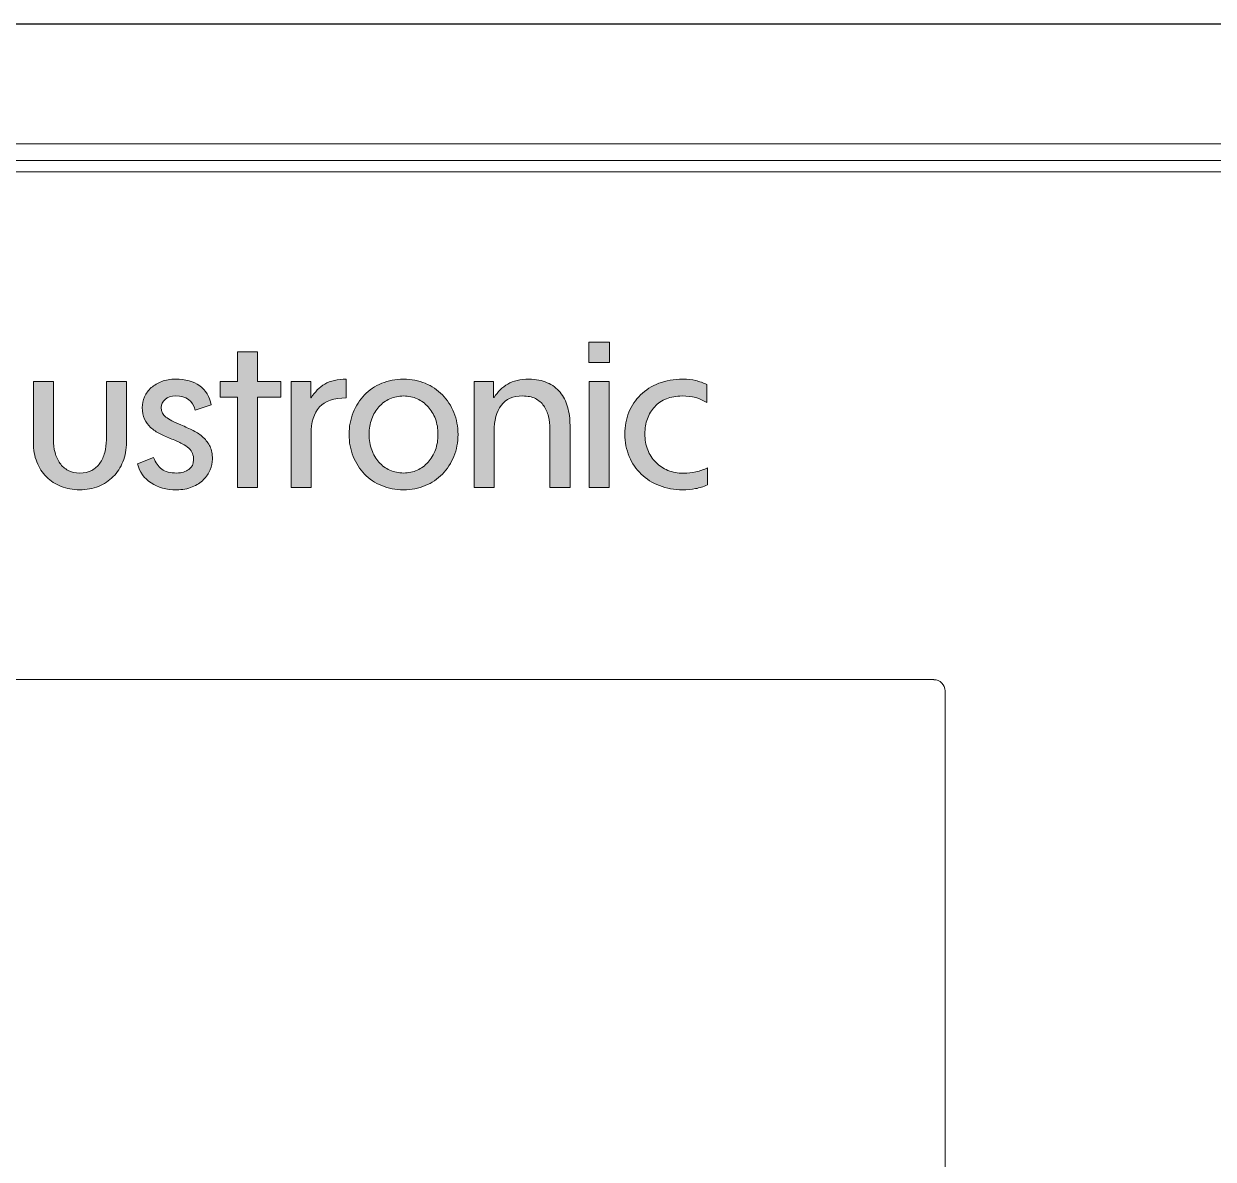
# Model space of a CAD drawing. Header units: millimetres. Extents: x 0 to 60, y -18 to 180.
# Drawn here: x 23.87 to 35.39, y 157.91 to 168.9 of the extents above; entities that cross this region are included whole.
import ezdxf

# ---------------------------------------------------------------- set-up
doc = ezdxf.new("R2010")
doc.units = ezdxf.units.MM
doc.layers.add('Capa 1', color=7, linetype='Continuous')
doc.layers.add('UK-MIANBAN_0', color=7, linetype='Continuous')

msp = doc.modelspace()

# ---------------------------------------------------------------- hatches: boundary and pattern name
at = {"lineweight": 5}
h = msp.add_hatch(color=7, dxfattribs=at)
h.dxf.hatch_style = 1
edge = h.paths.add_edge_path()
edge.add_spline(control_points=[(28.234, 165.114), (28.234, 164.933), (28.234, 164.717), (28.234, 164.572)], knot_values=[20.249985, 20.249985, 20.249985, 20.249985, 20.624977, 20.624977, 20.624977, 20.624977], degree=3, periodic=0)
edge.add_spline(control_points=[(28.234, 164.572), (28.234, 164.536), (28.234, 164.504), (28.234, 164.479)], knot_values=[20.156237, 20.156237, 20.156237, 20.156237, 20.249985, 20.249985, 20.249985, 20.249985], degree=3, periodic=0)
edge.add_spline(control_points=[(28.234, 164.479), (28.234, 164.454), (28.234, 164.434), (28.234, 164.423)], knot_values=[20.062489, 20.062489, 20.062489, 20.062489, 20.156237, 20.156237, 20.156237, 20.156237], degree=3, periodic=0)
edge.add_spline(control_points=[(28.234, 164.412), (28.234, 164.412), (28.234, 164.412), (28.234, 164.412), (28.234, 164.412), (28.234, 164.412), (28.234, 164.412)], knot_values=[19.998037, 19.998037, 19.998037, 19.998037, 20.000468, 20.000468, 20.000468, 20.002431, 20.002431, 20.002431, 20.002431], degree=3, periodic=0)
edge.add_spline(control_points=[(28.237, 164.412), (28.239, 164.412), (28.24, 164.412), (28.242, 164.412)], knot_values=[19.874992, 19.874992, 19.874992, 19.874992, 19.921867, 19.921867, 19.921867, 19.921867], degree=3, periodic=0)
edge.add_spline(control_points=[(28.242, 164.412), (28.25, 164.412), (28.263, 164.412), (28.279, 164.412)], knot_values=[19.687496, 19.687496, 19.687496, 19.687496, 19.874992, 19.874992, 19.874992, 19.874992], degree=3, periodic=0)
edge.add_spline(control_points=[(28.279, 164.412), (28.295, 164.412), (28.313, 164.412), (28.331, 164.412)], knot_values=[19.5, 19.5, 19.5, 19.5, 19.687496, 19.687496, 19.687496, 19.687496], degree=3, periodic=0)
edge.add_spline(control_points=[(28.331, 164.412), (28.349, 164.412), (28.367, 164.412), (28.383, 164.412)], knot_values=[19.312504, 19.312504, 19.312504, 19.312504, 19.5, 19.5, 19.5, 19.5], degree=3, periodic=0)
edge.add_spline(control_points=[(28.383, 164.412), (28.398, 164.412), (28.411, 164.412), (28.419, 164.412)], knot_values=[19.125007, 19.125007, 19.125007, 19.125007, 19.312504, 19.312504, 19.312504, 19.312504], degree=3, periodic=0)
edge.add_spline(control_points=[(28.428, 164.412), (28.428, 164.412), (28.428, 164.412), (28.428, 164.412), (28.428, 164.412), (28.428, 164.412), (28.428, 164.412)], knot_values=[18.999033, 18.999033, 18.999033, 18.999033, 19.003926, 19.003926, 19.003926, 19.004893, 19.004893, 19.004893, 19.004893], degree=3, periodic=0)
edge.add_spline(control_points=[(28.428, 164.418), (28.428, 164.424), (28.428, 164.434), (28.428, 164.447)], knot_values=[18.843763, 18.843763, 18.843763, 18.843763, 18.937511, 18.937511, 18.937511, 18.937511], degree=3, periodic=0)
edge.add_spline(control_points=[(28.428, 164.447), (28.428, 164.46), (28.428, 164.477), (28.428, 164.496)], knot_values=[18.750015, 18.750015, 18.750015, 18.750015, 18.843763, 18.843763, 18.843763, 18.843763], degree=3, periodic=0)
edge.add_spline(control_points=[(28.428, 164.496), (28.428, 164.572), (28.428, 164.687), (28.428, 164.782)], knot_values=[18.375023, 18.375023, 18.375023, 18.375023, 18.750015, 18.750015, 18.750015, 18.750015], degree=3, periodic=0)
edge.add_spline(control_points=[(28.428, 164.782), (28.428, 164.877), (28.428, 164.953), (28.428, 164.953), (28.428, 165.062), (28.451, 165.146), (28.497, 165.207)], knot_values=[17, 17, 17, 17, 17.375023, 17.375023, 17.375023, 18.375023, 18.375023, 18.375023, 18.375023], degree=3, periodic=0)
edge.add_spline(control_points=[(28.497, 165.207), (28.543, 165.268), (28.613, 165.298), (28.706, 165.298)], knot_values=[16, 16, 16, 16, 17, 17, 17, 17], degree=3, periodic=0)
edge.add_spline(control_points=[(28.706, 165.298), (28.754, 165.298), (28.795, 165.29), (28.828, 165.273)], knot_values=[15, 15, 15, 15, 16, 16, 16, 16], degree=3, periodic=0)
edge.add_spline(control_points=[(28.828, 165.273), (28.861, 165.256), (28.889, 165.233), (28.909, 165.203)], knot_values=[14, 14, 14, 14, 15, 15, 15, 15], degree=3, periodic=0)
edge.add_spline(control_points=[(28.909, 165.203), (28.93, 165.174), (28.945, 165.14), (28.955, 165.1)], knot_values=[13, 13, 13, 13, 14, 14, 14, 14], degree=3, periodic=0)
edge.add_spline(control_points=[(28.955, 165.1), (28.965, 165.062), (28.97, 165.019), (28.97, 164.975)], knot_values=[12, 12, 12, 12, 13, 13, 13, 13], degree=3, periodic=0)
edge.add_spline(control_points=[(28.97, 164.975), (28.97, 164.975), (28.97, 164.412), (28.97, 164.412), (28.97, 164.412), (28.97, 164.412), (28.97, 164.412)], knot_values=[10.99999, 10.99999, 10.99999, 10.99999, 11.99999, 11.99999, 11.99999, 12, 12, 12, 12], degree=3, periodic=0)
edge.add_spline(control_points=[(28.97, 164.412), (28.97, 164.412), (29.164, 164.412), (29.164, 164.412)], knot_values=[10.00001, 10.00001, 10.00001, 10.00001, 10.99999, 10.99999, 10.99999, 10.99999], degree=3, periodic=0)
edge.add_spline(control_points=[(29.164, 164.412), (29.164, 164.412), (29.164, 165.014), (29.164, 165.014)], knot_values=[9.00001, 9.00001, 9.00001, 9.00001, 9.99999, 9.99999, 9.99999, 9.99999], degree=3, periodic=0)
edge.add_spline(control_points=[(29.164, 165.014), (29.164, 165.078), (29.156, 165.138), (29.14, 165.192)], knot_values=[8, 8, 8, 8, 9, 9, 9, 9], degree=3, periodic=0)
edge.add_spline(control_points=[(29.14, 165.192), (29.125, 165.247), (29.1, 165.295), (29.068, 165.334)], knot_values=[7, 7, 7, 7, 8, 8, 8, 8], degree=3, periodic=0)
edge.add_spline(control_points=[(29.068, 165.334), (29.035, 165.374), (28.994, 165.405), (28.943, 165.427)], knot_values=[6, 6, 6, 6, 7, 7, 7, 7], degree=3, periodic=0)
edge.add_spline(control_points=[(28.943, 165.427), (28.893, 165.449), (28.834, 165.461), (28.767, 165.461)], knot_values=[5, 5, 5, 5, 6, 6, 6, 6], degree=3, periodic=0)
edge.add_spline(control_points=[(28.767, 165.461), (28.683, 165.461), (28.614, 165.445), (28.561, 165.414)], knot_values=[4, 4, 4, 4, 5, 5, 5, 5], degree=3, periodic=0)
edge.add_spline(control_points=[(28.561, 165.414), (28.507, 165.382), (28.464, 165.339), (28.43, 165.285)], knot_values=[3, 3, 3, 3, 4, 4, 4, 4], degree=3, periodic=0)
edge.add_spline(control_points=[(28.424, 165.285), (28.424, 165.285), (28.424, 165.439), (28.424, 165.439), (28.424, 165.439), (28.424, 165.439), (28.424, 165.439)], knot_values=[0.99999, 0.99999, 0.99999, 0.99999, 1.99998, 1.99998, 1.99998, 1.99999, 1.99999, 1.99999, 1.99999], degree=3, periodic=0)
edge.add_spline(control_points=[(28.424, 165.439), (28.424, 165.439), (28.234, 165.439), (28.234, 165.439)], knot_values=[0.00001, 0.00001, 0.00001, 0.00001, 0.99999, 0.99999, 0.99999, 0.99999], degree=3, periodic=0)
edge.add_spline(control_points=[(28.234, 165.439), (28.234, 165.439), (28.234, 165.295), (28.234, 165.114)], knot_values=[20.624977, 20.624977, 20.624977, 20.624977, 21, 21, 21, 21], degree=3, periodic=0)
h.paths.add_polyline_path([(29.349, 164.412), (29.542, 164.412), (29.542, 165.439), (29.349, 165.439)])
h.paths.add_polyline_path([(29.345, 165.621), (29.546, 165.621), (29.546, 165.82), (29.345, 165.82)])
edge = h.paths.add_edge_path()
edge.add_spline(control_points=[(29.914, 165.078), (29.93, 165.123), (29.953, 165.162), (29.984, 165.194)], knot_values=[16, 16, 16, 16, 17, 17, 17, 17], degree=3, periodic=0)
edge.add_spline(control_points=[(29.984, 165.194), (30.014, 165.227), (30.052, 165.253), (30.097, 165.271)], knot_values=[15, 15, 15, 15, 16, 16, 16, 16], degree=3, periodic=0)
edge.add_spline(control_points=[(30.097, 165.271), (30.141, 165.289), (30.192, 165.298), (30.249, 165.298)], knot_values=[14, 14, 14, 14, 15, 15, 15, 15], degree=3, periodic=0)
edge.add_spline(control_points=[(30.249, 165.298), (30.346, 165.298), (30.425, 165.277), (30.488, 165.234)], knot_values=[13, 13, 13, 13, 14, 14, 14, 14], degree=3, periodic=0)
edge.add_spline(control_points=[(30.488, 165.234), (30.488, 165.234), (30.488, 165.409), (30.488, 165.409)], knot_values=[12.00001, 12.00001, 12.00001, 12.00001, 13, 13, 13, 13], degree=3, periodic=0)
edge.add_spline(control_points=[(30.488, 165.409), (30.454, 165.425), (30.419, 165.438), (30.381, 165.447)], knot_values=[11, 11, 11, 11, 12, 12, 12, 12], degree=3, periodic=0)
edge.add_spline(control_points=[(30.381, 165.447), (30.344, 165.456), (30.303, 165.461), (30.257, 165.461)], knot_values=[10, 10, 10, 10, 11, 11, 11, 11], degree=3, periodic=0)
edge.add_spline(control_points=[(30.257, 165.461), (30.171, 165.461), (30.093, 165.447), (30.024, 165.421)], knot_values=[9, 9, 9, 9, 10, 10, 10, 10], degree=3, periodic=0)
edge.add_spline(control_points=[(30.024, 165.421), (29.955, 165.394), (29.896, 165.357), (29.847, 165.309)], knot_values=[8, 8, 8, 8, 9, 9, 9, 9], degree=3, periodic=0)
edge.add_spline(control_points=[(29.847, 165.309), (29.798, 165.261), (29.761, 165.205), (29.734, 165.14)], knot_values=[7, 7, 7, 7, 8, 8, 8, 8], degree=3, periodic=0)
edge.add_spline(control_points=[(29.734, 165.14), (29.708, 165.076), (29.695, 165.006), (29.695, 164.93)], knot_values=[6, 6, 6, 6, 7, 7, 7, 7], degree=3, periodic=0)
edge.add_spline(control_points=[(29.695, 164.93), (29.695, 164.85), (29.71, 164.778), (29.737, 164.712)], knot_values=[5, 5, 5, 5, 6, 6, 6, 6], degree=3, periodic=0)
edge.add_spline(control_points=[(29.737, 164.712), (29.766, 164.646), (29.804, 164.589), (29.854, 164.542)], knot_values=[4, 4, 4, 4, 5, 5, 5, 5], degree=3, periodic=0)
edge.add_spline(control_points=[(29.854, 164.542), (29.903, 164.494), (29.962, 164.457), (30.031, 164.43)], knot_values=[3, 3, 3, 3, 4, 4, 4, 4], degree=3, periodic=0)
edge.add_spline(control_points=[(30.031, 164.43), (30.1, 164.403), (30.174, 164.39), (30.255, 164.39)], knot_values=[2, 2, 2, 2, 3, 3, 3, 3], degree=3, periodic=0)
edge.add_spline(control_points=[(30.255, 164.39), (30.298, 164.39), (30.34, 164.394), (30.379, 164.401)], knot_values=[1, 1, 1, 1, 2, 2, 2, 2], degree=3, periodic=0)
edge.add_spline(control_points=[(30.379, 164.401), (30.419, 164.408), (30.457, 164.42), (30.494, 164.437)], knot_values=[0, 0, 0, 0, 1, 1, 1, 1], degree=3, periodic=0)
edge.add_spline(control_points=[(30.494, 164.437), (30.494, 164.437), (30.494, 164.603), (30.494, 164.603)], knot_values=[24.00001, 24.00001, 24.00001, 24.00001, 24.99999, 24.99999, 24.99999, 24.99999], degree=3, periodic=0)
edge.add_spline(control_points=[(30.494, 164.603), (30.46, 164.586), (30.424, 164.573), (30.384, 164.564)], knot_values=[23, 23, 23, 23, 24, 24, 24, 24], degree=3, periodic=0)
edge.add_spline(control_points=[(30.384, 164.564), (30.345, 164.555), (30.305, 164.55), (30.263, 164.55)], knot_values=[22, 22, 22, 22, 23, 23, 23, 23], degree=3, periodic=0)
edge.add_spline(control_points=[(30.263, 164.55), (30.208, 164.55), (30.158, 164.56), (30.112, 164.578)], knot_values=[21, 21, 21, 21, 22, 22, 22, 22], degree=3, periodic=0)
edge.add_spline(control_points=[(30.112, 164.578), (30.067, 164.596), (30.027, 164.622), (29.994, 164.656)], knot_values=[20, 20, 20, 20, 21, 21, 21, 21], degree=3, periodic=0)
edge.add_spline(control_points=[(29.994, 164.656), (29.96, 164.69), (29.934, 164.73), (29.917, 164.776)], knot_values=[19, 19, 19, 19, 20, 20, 20, 20], degree=3, periodic=0)
edge.add_spline(control_points=[(29.917, 164.776), (29.898, 164.823), (29.889, 164.875), (29.889, 164.932)], knot_values=[18, 18, 18, 18, 19, 19, 19, 19], degree=3, periodic=0)
edge.add_spline(control_points=[(29.889, 164.932), (29.889, 164.984), (29.897, 165.033), (29.914, 165.078)], knot_values=[17, 17, 17, 17, 18, 18, 18, 18], degree=3, periodic=0)
h = msp.add_hatch(color=7, dxfattribs=at)
h.dxf.hatch_style = 1
h.paths.add_polyline_path([(26.136, 165.286), (26.363, 165.286), (26.363, 165.439), (26.136, 165.439), (26.136, 165.726), (25.942, 165.726), (25.942, 165.439), (25.776, 165.439), (25.776, 165.286), (25.942, 165.286), (25.942, 164.412), (26.136, 164.412)])
h = msp.add_hatch(color=7, dxfattribs=at)
h.dxf.hatch_style = 1
edge = h.paths.add_edge_path()
edge.add_spline(control_points=[(25.021, 165.185), (25.021, 165.142), (25.028, 165.105), (25.042, 165.074)], knot_values=[11, 11, 11, 11, 12, 12, 12, 12], degree=3, periodic=0)
edge.add_spline(control_points=[(25.042, 165.074), (25.057, 165.043), (25.077, 165.016), (25.102, 164.993)], knot_values=[10, 10, 10, 10, 11, 11, 11, 11], degree=3, periodic=0)
edge.add_spline(control_points=[(25.102, 164.993), (25.128, 164.969), (25.158, 164.949), (25.193, 164.931)], knot_values=[9, 9, 9, 9, 10, 10, 10, 10], degree=3, periodic=0)
edge.add_spline(control_points=[(25.193, 164.931), (25.228, 164.914), (25.266, 164.897), (25.307, 164.881)], knot_values=[8, 8, 8, 8, 9, 9, 9, 9], degree=3, periodic=0)
edge.add_spline(control_points=[(25.307, 164.881), (25.346, 164.866), (25.379, 164.851), (25.406, 164.836)], knot_values=[7, 7, 7, 7, 8, 8, 8, 8], degree=3, periodic=0)
edge.add_spline(control_points=[(25.406, 164.836), (25.434, 164.822), (25.456, 164.807), (25.472, 164.792)], knot_values=[6, 6, 6, 6, 7, 7, 7, 7], degree=3, periodic=0)
edge.add_spline(control_points=[(25.472, 164.792), (25.488, 164.777), (25.5, 164.761), (25.507, 164.742)], knot_values=[5, 5, 5, 5, 6, 6, 6, 6], degree=3, periodic=0)
edge.add_spline(control_points=[(25.507, 164.742), (25.515, 164.724), (25.518, 164.703), (25.518, 164.679)], knot_values=[4, 4, 4, 4, 5, 5, 5, 5], degree=3, periodic=0)
edge.add_spline(control_points=[(25.518, 164.679), (25.518, 164.639), (25.503, 164.608), (25.472, 164.587)], knot_values=[3, 3, 3, 3, 4, 4, 4, 4], degree=3, periodic=0)
edge.add_spline(control_points=[(25.472, 164.587), (25.442, 164.565), (25.403, 164.554), (25.356, 164.552)], knot_values=[2, 2, 2, 2, 3, 3, 3, 3], degree=3, periodic=0)
edge.add_spline(control_points=[(25.356, 164.552), (25.292, 164.552), (25.243, 164.565), (25.209, 164.59)], knot_values=[1, 1, 1, 1, 2, 2, 2, 2], degree=3, periodic=0)
edge.add_spline(control_points=[(25.209, 164.59), (25.175, 164.616), (25.149, 164.653), (25.131, 164.701)], knot_values=[0, 0, 0, 0, 1, 1, 1, 1], degree=3, periodic=0)
edge.add_spline(control_points=[(25.131, 164.701), (25.131, 164.701), (24.976, 164.64), (24.976, 164.64)], knot_values=[34.00001, 34.00001, 34.00001, 34.00001, 34.99999, 34.99999, 34.99999, 34.99999], degree=3, periodic=0)
edge.add_spline(control_points=[(24.976, 164.64), (24.996, 164.562), (25.039, 164.501), (25.106, 164.456)], knot_values=[33, 33, 33, 33, 34, 34, 34, 34], degree=3, periodic=0)
edge.add_spline(control_points=[(25.106, 164.456), (25.174, 164.412), (25.255, 164.39), (25.352, 164.39)], knot_values=[32, 32, 32, 32, 33, 33, 33, 33], degree=3, periodic=0)
edge.add_spline(control_points=[(25.352, 164.39), (25.411, 164.39), (25.462, 164.399), (25.505, 164.417)], knot_values=[31, 31, 31, 31, 32, 32, 32, 32], degree=3, periodic=0)
edge.add_spline(control_points=[(25.505, 164.417), (25.549, 164.436), (25.585, 164.459), (25.614, 164.488)], knot_values=[30, 30, 30, 30, 31, 31, 31, 31], degree=3, periodic=0)
edge.add_spline(control_points=[(25.614, 164.488), (25.643, 164.517), (25.664, 164.549), (25.679, 164.584)], knot_values=[29, 29, 29, 29, 30, 30, 30, 30], degree=3, periodic=0)
edge.add_spline(control_points=[(25.679, 164.584), (25.693, 164.619), (25.7, 164.653), (25.7, 164.687)], knot_values=[28, 28, 28, 28, 29, 29, 29, 29], degree=3, periodic=0)
edge.add_spline(control_points=[(25.7, 164.687), (25.7, 164.735), (25.692, 164.775), (25.677, 164.808)], knot_values=[27, 27, 27, 27, 28, 28, 28, 28], degree=3, periodic=0)
edge.add_spline(control_points=[(25.677, 164.808), (25.661, 164.841), (25.64, 164.87), (25.612, 164.896)], knot_values=[26, 26, 26, 26, 27, 27, 27, 27], degree=3, periodic=0)
edge.add_spline(control_points=[(25.612, 164.896), (25.585, 164.922), (25.553, 164.944), (25.515, 164.963)], knot_values=[25, 25, 25, 25, 26, 26, 26, 26], degree=3, periodic=0)
edge.add_spline(control_points=[(25.515, 164.963), (25.478, 164.981), (25.438, 165), (25.395, 165.018)], knot_values=[24, 24, 24, 24, 25, 25, 25, 25], degree=3, periodic=0)
edge.add_spline(control_points=[(25.395, 165.018), (25.328, 165.046), (25.28, 165.072), (25.25, 165.094)], knot_values=[23, 23, 23, 23, 24, 24, 24, 24], degree=3, periodic=0)
edge.add_spline(control_points=[(25.25, 165.094), (25.22, 165.115), (25.205, 165.146), (25.205, 165.186)], knot_values=[22, 22, 22, 22, 23, 23, 23, 23], degree=3, periodic=0)
edge.add_spline(control_points=[(25.205, 165.186), (25.205, 165.216), (25.217, 165.242), (25.241, 165.265)], knot_values=[21, 21, 21, 21, 22, 22, 22, 22], degree=3, periodic=0)
edge.add_spline(control_points=[(25.241, 165.265), (25.265, 165.287), (25.3, 165.298), (25.346, 165.298)], knot_values=[20, 20, 20, 20, 21, 21, 21, 21], degree=3, periodic=0)
edge.add_spline(control_points=[(25.346, 165.298), (25.448, 165.298), (25.51, 165.253), (25.534, 165.161)], knot_values=[19, 19, 19, 19, 20, 20, 20, 20], degree=3, periodic=0)
edge.add_spline(control_points=[(25.534, 165.161), (25.534, 165.161), (25.687, 165.214), (25.687, 165.214)], knot_values=[18.00001, 18.00001, 18.00001, 18.00001, 19, 19, 19, 19], degree=3, periodic=0)
edge.add_spline(control_points=[(25.687, 165.214), (25.672, 165.292), (25.636, 165.353), (25.577, 165.396)], knot_values=[17, 17, 17, 17, 18, 18, 18, 18], degree=3, periodic=0)
edge.add_spline(control_points=[(25.577, 165.396), (25.518, 165.439), (25.44, 165.461), (25.342, 165.461)], knot_values=[16, 16, 16, 16, 17, 17, 17, 17], degree=3, periodic=0)
edge.add_spline(control_points=[(25.342, 165.461), (25.293, 165.461), (25.248, 165.453), (25.209, 165.438)], knot_values=[15, 15, 15, 15, 16, 16, 16, 16], degree=3, periodic=0)
edge.add_spline(control_points=[(25.209, 165.438), (25.17, 165.423), (25.136, 165.403), (25.108, 165.379)], knot_values=[14, 14, 14, 14, 15, 15, 15, 15], degree=3, periodic=0)
edge.add_spline(control_points=[(25.108, 165.379), (25.08, 165.353), (25.059, 165.324), (25.043, 165.29)], knot_values=[13, 13, 13, 13, 14, 14, 14, 14], degree=3, periodic=0)
edge.add_spline(control_points=[(25.043, 165.29), (25.029, 165.256), (25.021, 165.221), (25.021, 165.185)], knot_values=[12, 12, 12, 12, 13, 13, 13, 13], degree=3, periodic=0)
edge = h.paths.add_edge_path()
edge.add_spline(control_points=[(24.673, 165.439), (24.673, 165.439), (24.673, 164.875), (24.673, 164.875)], knot_values=[10.00001, 10.00001, 10.00001, 10.00001, 10.99999, 10.99999, 10.99999, 10.99999], degree=3, periodic=0)
edge.add_spline(control_points=[(24.673, 164.875), (24.673, 164.831), (24.668, 164.789), (24.657, 164.75)], knot_values=[9, 9, 9, 9, 10, 10, 10, 10], degree=3, periodic=0)
edge.add_spline(control_points=[(24.657, 164.75), (24.647, 164.711), (24.631, 164.677), (24.61, 164.647)], knot_values=[8, 8, 8, 8, 9, 9, 9, 9], degree=3, periodic=0)
edge.add_spline(control_points=[(24.61, 164.647), (24.589, 164.618), (24.563, 164.595), (24.531, 164.578)], knot_values=[7, 7, 7, 7, 8, 8, 8, 8], degree=3, periodic=0)
edge.add_spline(control_points=[(24.531, 164.578), (24.499, 164.561), (24.461, 164.552), (24.417, 164.552)], knot_values=[6, 6, 6, 6, 7, 7, 7, 7], degree=3, periodic=0)
edge.add_spline(control_points=[(24.417, 164.552), (24.372, 164.552), (24.334, 164.561), (24.302, 164.578)], knot_values=[5, 5, 5, 5, 6, 6, 6, 6], degree=3, periodic=0)
edge.add_spline(control_points=[(24.302, 164.578), (24.27, 164.595), (24.243, 164.618), (24.223, 164.647)], knot_values=[4, 4, 4, 4, 5, 5, 5, 5], degree=3, periodic=0)
edge.add_spline(control_points=[(24.223, 164.647), (24.202, 164.677), (24.186, 164.711), (24.176, 164.75)], knot_values=[3, 3, 3, 3, 4, 4, 4, 4], degree=3, periodic=0)
edge.add_spline(control_points=[(24.176, 164.75), (24.165, 164.789), (24.16, 164.831), (24.16, 164.875)], knot_values=[2, 2, 2, 2, 3, 3, 3, 3], degree=3, periodic=0)
edge.add_spline(control_points=[(24.16, 164.875), (24.16, 164.875), (24.16, 165.439), (24.16, 165.439), (24.16, 165.439), (24.16, 165.439), (24.16, 165.439)], knot_values=[0.99999, 0.99999, 0.99999, 0.99999, 1.99999, 1.99999, 1.99999, 2, 2, 2, 2], degree=3, periodic=0)
edge.add_spline(control_points=[(24.16, 165.439), (24.16, 165.439), (23.966, 165.439), (23.966, 165.439)], knot_values=[0.00001, 0.00001, 0.00001, 0.00001, 0.99999, 0.99999, 0.99999, 0.99999], degree=3, periodic=0)
edge.add_spline(control_points=[(23.966, 165.439), (23.966, 165.439), (23.966, 164.846), (23.966, 164.846)], knot_values=[21.00001, 21.00001, 21.00001, 21.00001, 21.99999, 21.99999, 21.99999, 21.99999], degree=3, periodic=0)
edge.add_spline(control_points=[(23.966, 164.846), (23.966, 164.776), (23.978, 164.714), (23.999, 164.659)], knot_values=[20, 20, 20, 20, 21, 21, 21, 21], degree=3, periodic=0)
edge.add_spline(control_points=[(23.999, 164.659), (24.022, 164.603), (24.053, 164.555), (24.093, 164.515)], knot_values=[19, 19, 19, 19, 20, 20, 20, 20], degree=3, periodic=0)
edge.add_spline(control_points=[(24.093, 164.515), (24.132, 164.475), (24.18, 164.444), (24.235, 164.422)], knot_values=[18, 18, 18, 18, 19, 19, 19, 19], degree=3, periodic=0)
edge.add_spline(control_points=[(24.235, 164.422), (24.289, 164.401), (24.349, 164.39), (24.415, 164.39)], knot_values=[17, 17, 17, 17, 18, 18, 18, 18], degree=3, periodic=0)
edge.add_spline(control_points=[(24.415, 164.39), (24.481, 164.39), (24.542, 164.401), (24.597, 164.423)], knot_values=[16, 16, 16, 16, 17, 17, 17, 17], degree=3, periodic=0)
edge.add_spline(control_points=[(24.597, 164.423), (24.651, 164.445), (24.699, 164.477), (24.74, 164.517)], knot_values=[15, 15, 15, 15, 16, 16, 16, 16], degree=3, periodic=0)
edge.add_spline(control_points=[(24.74, 164.517), (24.78, 164.557), (24.811, 164.606), (24.833, 164.662)], knot_values=[14, 14, 14, 14, 15, 15, 15, 15], degree=3, periodic=0)
edge.add_spline(control_points=[(24.833, 164.662), (24.856, 164.718), (24.867, 164.781), (24.867, 164.85)], knot_values=[13, 13, 13, 13, 14, 14, 14, 14], degree=3, periodic=0)
edge.add_spline(control_points=[(24.867, 164.85), (24.867, 164.85), (24.867, 165.439), (24.867, 165.439), (24.867, 165.439), (24.867, 165.439), (24.867, 165.439)], knot_values=[11.99999, 11.99999, 11.99999, 11.99999, 12.99999, 12.99999, 12.99999, 13, 13, 13, 13], degree=3, periodic=0)
edge.add_spline(control_points=[(24.867, 165.439), (24.867, 165.439), (24.673, 165.439), (24.673, 165.439)], knot_values=[11.00001, 11.00001, 11.00001, 11.00001, 11.99999, 11.99999, 11.99999, 11.99999], degree=3, periodic=0)
h = msp.add_hatch(color=7, dxfattribs=at)
h.dxf.hatch_style = 1
edge = h.paths.add_edge_path()
edge.add_spline(control_points=[(26.463, 165.439), (26.463, 165.439), (26.463, 165.295), (26.463, 165.114)], knot_values=[10.624977, 10.624977, 10.624977, 10.624977, 11, 11, 11, 11], degree=3, periodic=0)
edge.add_spline(control_points=[(26.463, 165.114), (26.463, 164.933), (26.463, 164.717), (26.463, 164.572)], knot_values=[10.249985, 10.249985, 10.249985, 10.249985, 10.624977, 10.624977, 10.624977, 10.624977], degree=3, periodic=0)
edge.add_spline(control_points=[(26.463, 164.572), (26.463, 164.536), (26.463, 164.504), (26.463, 164.479)], knot_values=[10.156237, 10.156237, 10.156237, 10.156237, 10.249985, 10.249985, 10.249985, 10.249985], degree=3, periodic=0)
edge.add_spline(control_points=[(26.463, 164.479), (26.463, 164.454), (26.463, 164.434), (26.463, 164.423)], knot_values=[10.062489, 10.062489, 10.062489, 10.062489, 10.156237, 10.156237, 10.156237, 10.156237], degree=3, periodic=0)
edge.add_spline(control_points=[(26.463, 164.412), (26.463, 164.412), (26.463, 164.412), (26.463, 164.412), (26.463, 164.412), (26.463, 164.412), (26.463, 164.412)], knot_values=[9.998037, 9.998037, 9.998037, 9.998037, 10.000468, 10.000468, 10.000468, 10.002431, 10.002431, 10.002431, 10.002431], degree=3, periodic=0)
edge.add_spline(control_points=[(26.466, 164.412), (26.467, 164.412), (26.469, 164.412), (26.471, 164.412)], knot_values=[9.874992, 9.874992, 9.874992, 9.874992, 9.921867, 9.921867, 9.921867, 9.921867], degree=3, periodic=0)
edge.add_spline(control_points=[(26.471, 164.412), (26.479, 164.412), (26.492, 164.412), (26.508, 164.412)], knot_values=[9.687496, 9.687496, 9.687496, 9.687496, 9.874992, 9.874992, 9.874992, 9.874992], degree=3, periodic=0)
edge.add_spline(control_points=[(26.508, 164.412), (26.523, 164.412), (26.541, 164.412), (26.56, 164.412)], knot_values=[9.5, 9.5, 9.5, 9.5, 9.687496, 9.687496, 9.687496, 9.687496], degree=3, periodic=0)
edge.add_spline(control_points=[(26.56, 164.412), (26.578, 164.412), (26.596, 164.412), (26.611, 164.412)], knot_values=[9.312504, 9.312504, 9.312504, 9.312504, 9.5, 9.5, 9.5, 9.5], degree=3, periodic=0)
edge.add_spline(control_points=[(26.611, 164.412), (26.627, 164.412), (26.64, 164.412), (26.648, 164.412)], knot_values=[9.125008, 9.125008, 9.125008, 9.125008, 9.312504, 9.312504, 9.312504, 9.312504], degree=3, periodic=0)
edge.add_spline(control_points=[(26.656, 164.412), (26.656, 164.412), (26.656, 164.412), (26.656, 164.412), (26.656, 164.412), (26.656, 164.412), (26.656, 164.412)], knot_values=[8.999033, 8.999033, 8.999033, 8.999033, 9.003926, 9.003926, 9.003926, 9.004893, 9.004893, 9.004893, 9.004893], degree=3, periodic=0)
edge.add_spline(control_points=[(26.656, 164.417), (26.656, 164.423), (26.656, 164.433), (26.656, 164.445)], knot_values=[8.843763, 8.843763, 8.843763, 8.843763, 8.937511, 8.937511, 8.937511, 8.937511], degree=3, periodic=0)
edge.add_spline(control_points=[(26.656, 164.445), (26.656, 164.458), (26.656, 164.474), (26.656, 164.492)], knot_values=[8.750015, 8.750015, 8.750015, 8.750015, 8.843763, 8.843763, 8.843763, 8.843763], degree=3, periodic=0)
edge.add_spline(control_points=[(26.656, 164.492), (26.656, 164.564), (26.656, 164.673), (26.656, 164.763)], knot_values=[8.375023, 8.375023, 8.375023, 8.375023, 8.750015, 8.750015, 8.750015, 8.750015], degree=3, periodic=0)
edge.add_spline(control_points=[(26.656, 164.763), (26.656, 164.854), (26.656, 164.926), (26.656, 164.926), (26.656, 165.045), (26.683, 165.133), (26.737, 165.192)], knot_values=[7, 7, 7, 7, 7.375023, 7.375023, 7.375023, 8.375023, 8.375023, 8.375023, 8.375023], degree=3, periodic=0)
edge.add_spline(control_points=[(26.737, 165.192), (26.791, 165.25), (26.878, 165.279), (26.997, 165.279)], knot_values=[6, 6, 6, 6, 7, 7, 7, 7], degree=3, periodic=0)
edge.add_spline(control_points=[(26.997, 165.279), (26.997, 165.279), (26.997, 165.461), (26.997, 165.461)], knot_values=[5.00001, 5.00001, 5.00001, 5.00001, 6, 6, 6, 6], degree=3, periodic=0)
edge.add_spline(control_points=[(26.997, 165.461), (26.912, 165.461), (26.843, 165.445), (26.789, 165.414)], knot_values=[4, 4, 4, 4, 5, 5, 5, 5], degree=3, periodic=0)
edge.add_spline(control_points=[(26.789, 165.414), (26.736, 165.382), (26.692, 165.338), (26.658, 165.281)], knot_values=[3, 3, 3, 3, 4, 4, 4, 4], degree=3, periodic=0)
edge.add_spline(control_points=[(26.658, 165.281), (26.658, 165.281), (26.652, 165.281), (26.652, 165.281), (26.652, 165.281), (26.652, 165.281), (26.652, 165.281)], knot_values=[1.99999, 1.99999, 1.99999, 1.99999, 2.99999, 2.99999, 2.99999, 3, 3, 3, 3], degree=3, periodic=0)
edge.add_spline(control_points=[(26.652, 165.281), (26.652, 165.281), (26.652, 165.439), (26.652, 165.439), (26.652, 165.439), (26.652, 165.439), (26.652, 165.439)], knot_values=[0.99999, 0.99999, 0.99999, 0.99999, 1.99998, 1.99998, 1.99998, 1.99999, 1.99999, 1.99999, 1.99999], degree=3, periodic=0)
edge.add_spline(control_points=[(26.652, 165.439), (26.652, 165.439), (26.463, 165.439), (26.463, 165.439)], knot_values=[0.00001, 0.00001, 0.00001, 0.00001, 0.99999, 0.99999, 0.99999, 0.99999], degree=3, periodic=0)
h = msp.add_hatch(color=7, dxfattribs=at)
h.dxf.hatch_style = 1
edge = h.paths.add_edge_path()
edge.add_spline(control_points=[(27.173, 165.308), (27.126, 165.26), (27.09, 165.203), (27.064, 165.138)], knot_values=[5, 5, 5, 5, 6, 6, 6, 6], degree=3, periodic=0)
edge.add_spline(control_points=[(27.064, 165.138), (27.037, 165.072), (27.024, 165.002), (27.024, 164.926)], knot_values=[4, 4, 4, 4, 5, 5, 5, 5], degree=3, periodic=0)
edge.add_spline(control_points=[(27.024, 164.926), (27.024, 164.849), (27.037, 164.778), (27.064, 164.713)], knot_values=[3, 3, 3, 3, 4, 4, 4, 4], degree=3, periodic=0)
edge.add_spline(control_points=[(27.064, 164.713), (27.09, 164.648), (27.126, 164.591), (27.173, 164.542)], knot_values=[2, 2, 2, 2, 3, 3, 3, 3], degree=3, periodic=0)
edge.add_spline(control_points=[(27.173, 164.542), (27.22, 164.494), (27.276, 164.457), (27.34, 164.43)], knot_values=[1, 1, 1, 1, 2, 2, 2, 2], degree=3, periodic=0)
edge.add_spline(control_points=[(27.34, 164.43), (27.405, 164.403), (27.475, 164.39), (27.551, 164.39)], knot_values=[0, 0, 0, 0, 1, 1, 1, 1], degree=3, periodic=0)
edge.add_spline(control_points=[(27.551, 164.39), (27.627, 164.39), (27.697, 164.403), (27.761, 164.43)], knot_values=[15, 15, 15, 15, 16, 16, 16, 16], degree=3, periodic=0)
edge.add_spline(control_points=[(27.761, 164.43), (27.826, 164.457), (27.882, 164.494), (27.928, 164.542)], knot_values=[14, 14, 14, 14, 15, 15, 15, 15], degree=3, periodic=0)
edge.add_spline(control_points=[(27.928, 164.542), (27.976, 164.591), (28.012, 164.648), (28.039, 164.713)], knot_values=[13, 13, 13, 13, 14, 14, 14, 14], degree=3, periodic=0)
edge.add_spline(control_points=[(28.039, 164.713), (28.066, 164.778), (28.079, 164.849), (28.079, 164.926)], knot_values=[12, 12, 12, 12, 13, 13, 13, 13], degree=3, periodic=0)
edge.add_spline(control_points=[(28.079, 164.926), (28.079, 165.002), (28.066, 165.072), (28.039, 165.138)], knot_values=[11, 11, 11, 11, 12, 12, 12, 12], degree=3, periodic=0)
edge.add_spline(control_points=[(28.039, 165.138), (28.012, 165.203), (27.976, 165.26), (27.928, 165.308)], knot_values=[10, 10, 10, 10, 11, 11, 11, 11], degree=3, periodic=0)
edge.add_spline(control_points=[(27.928, 165.308), (27.882, 165.356), (27.826, 165.394), (27.761, 165.421)], knot_values=[9, 9, 9, 9, 10, 10, 10, 10], degree=3, periodic=0)
edge.add_spline(control_points=[(27.761, 165.421), (27.697, 165.447), (27.627, 165.461), (27.551, 165.461)], knot_values=[8, 8, 8, 8, 9, 9, 9, 9], degree=3, periodic=0)
edge.add_spline(control_points=[(27.551, 165.461), (27.475, 165.461), (27.405, 165.447), (27.34, 165.421)], knot_values=[7, 7, 7, 7, 8, 8, 8, 8], degree=3, periodic=0)
edge.add_spline(control_points=[(27.34, 165.421), (27.276, 165.394), (27.22, 165.356), (27.173, 165.308)], knot_values=[6, 6, 6, 6, 7, 7, 7, 7], degree=3, periodic=0)
edge = h.paths.add_edge_path(flags=16)
edge.add_spline(control_points=[(27.313, 165.193), (27.343, 165.227), (27.378, 165.252), (27.419, 165.271)], knot_values=[9, 9, 9, 9, 10, 10, 10, 10], degree=3, periodic=0)
edge.add_spline(control_points=[(27.419, 165.271), (27.46, 165.289), (27.504, 165.298), (27.551, 165.298)], knot_values=[8, 8, 8, 8, 9, 9, 9, 9], degree=3, periodic=0)
edge.add_spline(control_points=[(27.551, 165.298), (27.599, 165.298), (27.644, 165.289), (27.684, 165.271)], knot_values=[7, 7, 7, 7, 8, 8, 8, 8], degree=3, periodic=0)
edge.add_spline(control_points=[(27.684, 165.271), (27.724, 165.252), (27.759, 165.227), (27.789, 165.193)], knot_values=[6, 6, 6, 6, 7, 7, 7, 7], degree=3, periodic=0)
edge.add_spline(control_points=[(27.789, 165.193), (27.82, 165.16), (27.843, 165.121), (27.86, 165.076)], knot_values=[5, 5, 5, 5, 6, 6, 6, 6], degree=3, periodic=0)
edge.add_spline(control_points=[(27.86, 165.076), (27.877, 165.031), (27.885, 164.981), (27.885, 164.926)], knot_values=[4, 4, 4, 4, 5, 5, 5, 5], degree=3, periodic=0)
edge.add_spline(control_points=[(27.885, 164.926), (27.885, 164.871), (27.877, 164.821), (27.86, 164.776)], knot_values=[3, 3, 3, 3, 4, 4, 4, 4], degree=3, periodic=0)
edge.add_spline(control_points=[(27.86, 164.776), (27.843, 164.73), (27.82, 164.69), (27.789, 164.657)], knot_values=[2, 2, 2, 2, 3, 3, 3, 3], degree=3, periodic=0)
edge.add_spline(control_points=[(27.789, 164.657), (27.759, 164.624), (27.724, 164.598), (27.684, 164.58)], knot_values=[1, 1, 1, 1, 2, 2, 2, 2], degree=3, periodic=0)
edge.add_spline(control_points=[(27.684, 164.58), (27.644, 164.561), (27.599, 164.552), (27.551, 164.552)], knot_values=[0, 0, 0, 0, 1, 1, 1, 1], degree=3, periodic=0)
edge.add_spline(control_points=[(27.551, 164.552), (27.504, 164.552), (27.46, 164.561), (27.419, 164.58)], knot_values=[15, 15, 15, 15, 16, 16, 16, 16], degree=3, periodic=0)
edge.add_spline(control_points=[(27.419, 164.58), (27.378, 164.598), (27.343, 164.624), (27.313, 164.657)], knot_values=[14, 14, 14, 14, 15, 15, 15, 15], degree=3, periodic=0)
edge.add_spline(control_points=[(27.313, 164.657), (27.284, 164.69), (27.26, 164.73), (27.243, 164.776)], knot_values=[13, 13, 13, 13, 14, 14, 14, 14], degree=3, periodic=0)
edge.add_spline(control_points=[(27.243, 164.776), (27.227, 164.821), (27.218, 164.871), (27.218, 164.926)], knot_values=[12, 12, 12, 12, 13, 13, 13, 13], degree=3, periodic=0)
edge.add_spline(control_points=[(27.218, 164.926), (27.218, 164.981), (27.227, 165.031), (27.243, 165.076)], knot_values=[11, 11, 11, 11, 12, 12, 12, 12], degree=3, periodic=0)
edge.add_spline(control_points=[(27.243, 165.076), (27.26, 165.121), (27.284, 165.16), (27.313, 165.193)], knot_values=[10, 10, 10, 10, 11, 11, 11, 11], degree=3, periodic=0)

# ---------------------------------------------------------------- linework, layer by layer
msp.add_line((47.259, 167.468), (13.961, 167.468), dxfattribs=at)
msp.add_line((47.259, 167.468), (13.961, 167.468), dxfattribs=at)
at = {"color": 255, "lineweight": 5}
msp.add_line((47.259, 167.468), (13.961, 167.468), dxfattribs=at)
msp.add_lwpolyline([(10.947, 168.902), (49.328, 168.902), (49.328, 146.915), (10.947, 146.915)], close=True)
at = {"layer": 'Capa 1', "color": 7, "lineweight": 5}
for points in [[(29.546, 165.621), (29.345, 165.621), (29.345, 165.82), (29.546, 165.82), (29.546, 165.621)], [(25.776, 165.439), (25.942, 165.439), (25.942, 165.726), (26.136, 165.726), (26.136, 165.439), (26.363, 165.439), (26.363, 165.286), (26.136, 165.286), (26.136, 164.412), (25.942, 164.412), (25.942, 165.286), (25.776, 165.286), (25.776, 165.439)], [(29.349, 164.412), (29.542, 164.412), (29.542, 165.439), (29.349, 165.439), (29.349, 164.412)]]:
    msp.add_lwpolyline(points, dxfattribs=at)
for points, knots in [([(23.966, 165.439), (23.966, 165.439), (24.16, 165.439), (24.16, 165.439), (24.16, 165.439), (24.16, 164.875), (24.16, 164.875), (24.16, 164.831), (24.165, 164.789), (24.176, 164.75), (24.186, 164.711), (24.202, 164.677), (24.223, 164.647), (24.243, 164.618), (24.27, 164.595), (24.302, 164.578), (24.334, 164.561), (24.372, 164.552), (24.417, 164.552), (24.461, 164.552), (24.499, 164.561), (24.531, 164.578), (24.563, 164.595), (24.589, 164.618), (24.61, 164.647), (24.631, 164.677), (24.647, 164.711), (24.657, 164.75), (24.668, 164.789), (24.673, 164.831), (24.673, 164.875), (24.673, 164.875), (24.673, 165.439), (24.673, 165.439), (24.673, 165.439), (24.867, 165.439), (24.867, 165.439), (24.867, 165.439), (24.867, 164.85), (24.867, 164.85), (24.867, 164.781), (24.856, 164.718), (24.833, 164.662), (24.811, 164.606), (24.78, 164.557), (24.74, 164.517), (24.699, 164.477), (24.651, 164.445), (24.597, 164.423), (24.542, 164.401), (24.481, 164.39), (24.415, 164.39), (24.349, 164.39), (24.289, 164.401), (24.235, 164.422), (24.18, 164.444), (24.132, 164.475), (24.093, 164.515), (24.053, 164.555), (24.022, 164.603), (23.999, 164.659), (23.978, 164.714), (23.966, 164.776), (23.966, 164.846), (23.966, 164.846), (23.966, 165.439), (23.966, 165.439)], [0, 0, 0, 0, 1, 1, 1, 2, 2, 2, 3, 3, 3, 4, 4, 4, 5, 5, 5, 6, 6, 6, 7, 7, 7, 8, 8, 8, 9, 9, 9, 10, 10, 10, 11, 11, 11, 12, 12, 12, 13, 13, 13, 14, 14, 14, 15, 15, 15, 16, 16, 16, 17, 17, 17, 18, 18, 18, 19, 19, 19, 20, 20, 20, 21, 21, 21, 22, 22, 22, 22]), ([(25.131, 164.701), (25.149, 164.653), (25.175, 164.616), (25.209, 164.59), (25.243, 164.565), (25.292, 164.552), (25.356, 164.552), (25.403, 164.554), (25.442, 164.565), (25.472, 164.587), (25.503, 164.608), (25.518, 164.639), (25.518, 164.679), (25.518, 164.703), (25.515, 164.724), (25.507, 164.742), (25.5, 164.761), (25.488, 164.777), (25.472, 164.792), (25.456, 164.807), (25.434, 164.822), (25.406, 164.836), (25.379, 164.851), (25.346, 164.866), (25.307, 164.881), (25.266, 164.897), (25.228, 164.914), (25.193, 164.931), (25.158, 164.949), (25.128, 164.969), (25.102, 164.993), (25.077, 165.016), (25.057, 165.043), (25.042, 165.074), (25.028, 165.105), (25.021, 165.142), (25.021, 165.185), (25.021, 165.221), (25.029, 165.256), (25.043, 165.29), (25.059, 165.324), (25.08, 165.353), (25.108, 165.379), (25.136, 165.403), (25.17, 165.423), (25.209, 165.438), (25.248, 165.453), (25.293, 165.461), (25.342, 165.461), (25.44, 165.461), (25.518, 165.439), (25.577, 165.396), (25.636, 165.353), (25.672, 165.292), (25.687, 165.214), (25.687, 165.214), (25.534, 165.161), (25.534, 165.161), (25.51, 165.253), (25.448, 165.298), (25.346, 165.298), (25.3, 165.298), (25.265, 165.287), (25.241, 165.265), (25.217, 165.242), (25.205, 165.216), (25.205, 165.186), (25.205, 165.146), (25.22, 165.115), (25.25, 165.094), (25.28, 165.072), (25.328, 165.046), (25.395, 165.018), (25.438, 165), (25.478, 164.981), (25.515, 164.963), (25.553, 164.944), (25.585, 164.922), (25.612, 164.896), (25.64, 164.87), (25.661, 164.841), (25.677, 164.808), (25.692, 164.775), (25.7, 164.735), (25.7, 164.687), (25.7, 164.653), (25.693, 164.619), (25.679, 164.584), (25.664, 164.549), (25.643, 164.517), (25.614, 164.488), (25.585, 164.459), (25.549, 164.436), (25.505, 164.417), (25.462, 164.399), (25.411, 164.39), (25.352, 164.39), (25.255, 164.39), (25.174, 164.412), (25.106, 164.456), (25.039, 164.501), (24.996, 164.562), (24.976, 164.64), (24.976, 164.64), (25.131, 164.701), (25.131, 164.701)], [0, 0, 0, 0, 1, 1, 1, 2, 2, 2, 3, 3, 3, 4, 4, 4, 5, 5, 5, 6, 6, 6, 7, 7, 7, 8, 8, 8, 9, 9, 9, 10, 10, 10, 11, 11, 11, 12, 12, 12, 13, 13, 13, 14, 14, 14, 15, 15, 15, 16, 16, 16, 17, 17, 17, 18, 18, 18, 19, 19, 19, 20, 20, 20, 21, 21, 21, 22, 22, 22, 23, 23, 23, 24, 24, 24, 25, 25, 25, 26, 26, 26, 27, 27, 27, 28, 28, 28, 29, 29, 29, 30, 30, 30, 31, 31, 31, 32, 32, 32, 33, 33, 33, 34, 34, 34, 35, 35, 35, 35]), ([(26.463, 165.439), (26.463, 165.439), (26.652, 165.439), (26.652, 165.439), (26.652, 165.439), (26.652, 165.281), (26.652, 165.281), (26.652, 165.281), (26.658, 165.281), (26.658, 165.281), (26.692, 165.338), (26.736, 165.382), (26.789, 165.414), (26.843, 165.445), (26.912, 165.461), (26.997, 165.461), (26.997, 165.461), (26.997, 165.279), (26.997, 165.279), (26.878, 165.279), (26.791, 165.25), (26.737, 165.192), (26.683, 165.133), (26.656, 165.045), (26.656, 164.926), (26.656, 164.926), (26.656, 164.412), (26.656, 164.412), (26.656, 164.412), (26.463, 164.412), (26.463, 164.412), (26.463, 164.412), (26.463, 165.439), (26.463, 165.439)], [0, 0, 0, 0, 1, 1, 1, 2, 2, 2, 3, 3, 3, 4, 4, 4, 5, 5, 5, 6, 6, 6, 7, 7, 7, 8, 8, 8, 9, 9, 9, 10, 10, 10, 11, 11, 11, 11]), ([(27.551, 164.39), (27.475, 164.39), (27.405, 164.403), (27.34, 164.43), (27.276, 164.457), (27.22, 164.494), (27.173, 164.542), (27.126, 164.591), (27.09, 164.648), (27.064, 164.713), (27.037, 164.778), (27.024, 164.849), (27.024, 164.926), (27.024, 165.002), (27.037, 165.072), (27.064, 165.138), (27.09, 165.203), (27.126, 165.26), (27.173, 165.308), (27.22, 165.356), (27.276, 165.394), (27.34, 165.421), (27.405, 165.447), (27.475, 165.461), (27.551, 165.461), (27.627, 165.461), (27.697, 165.447), (27.761, 165.421), (27.826, 165.394), (27.882, 165.356), (27.928, 165.308), (27.976, 165.26), (28.012, 165.203), (28.039, 165.138), (28.066, 165.072), (28.079, 165.002), (28.079, 164.926), (28.079, 164.849), (28.066, 164.778), (28.039, 164.713), (28.012, 164.648), (27.976, 164.591), (27.928, 164.542), (27.882, 164.494), (27.826, 164.457), (27.761, 164.43), (27.697, 164.403), (27.627, 164.39), (27.551, 164.39)], [0, 0, 0, 0, 1, 1, 1, 2, 2, 2, 3, 3, 3, 4, 4, 4, 5, 5, 5, 6, 6, 6, 7, 7, 7, 8, 8, 8, 9, 9, 9, 10, 10, 10, 11, 11, 11, 12, 12, 12, 13, 13, 13, 14, 14, 14, 15, 15, 15, 16, 16, 16, 16]), ([(28.234, 165.439), (28.234, 165.439), (28.424, 165.439), (28.424, 165.439), (28.424, 165.439), (28.424, 165.285), (28.424, 165.285), (28.424, 165.285), (28.43, 165.285), (28.43, 165.285), (28.464, 165.339), (28.507, 165.382), (28.561, 165.414), (28.614, 165.445), (28.683, 165.461), (28.767, 165.461), (28.834, 165.461), (28.893, 165.449), (28.943, 165.427), (28.994, 165.405), (29.035, 165.374), (29.068, 165.334), (29.1, 165.295), (29.125, 165.247), (29.14, 165.192), (29.156, 165.138), (29.164, 165.078), (29.164, 165.014), (29.164, 165.014), (29.164, 164.412), (29.164, 164.412), (29.164, 164.412), (28.97, 164.412), (28.97, 164.412), (28.97, 164.412), (28.97, 164.975), (28.97, 164.975), (28.97, 165.019), (28.965, 165.062), (28.955, 165.1), (28.945, 165.14), (28.93, 165.174), (28.909, 165.203), (28.889, 165.233), (28.861, 165.256), (28.828, 165.273), (28.795, 165.29), (28.754, 165.298), (28.706, 165.298), (28.613, 165.298), (28.543, 165.268), (28.497, 165.207), (28.451, 165.146), (28.428, 165.062), (28.428, 164.953), (28.428, 164.953), (28.428, 164.412), (28.428, 164.412), (28.428, 164.412), (28.234, 164.412), (28.234, 164.412), (28.234, 164.412), (28.234, 165.439), (28.234, 165.439)], [0, 0, 0, 0, 1, 1, 1, 2, 2, 2, 3, 3, 3, 4, 4, 4, 5, 5, 5, 6, 6, 6, 7, 7, 7, 8, 8, 8, 9, 9, 9, 10, 10, 10, 11, 11, 11, 12, 12, 12, 13, 13, 13, 14, 14, 14, 15, 15, 15, 16, 16, 16, 17, 17, 17, 18, 18, 18, 19, 19, 19, 20, 20, 20, 21, 21, 21, 21]), ([(30.494, 164.437), (30.457, 164.42), (30.419, 164.408), (30.379, 164.401), (30.34, 164.394), (30.298, 164.39), (30.255, 164.39), (30.174, 164.39), (30.1, 164.403), (30.031, 164.43), (29.962, 164.457), (29.903, 164.494), (29.854, 164.542), (29.804, 164.589), (29.766, 164.646), (29.737, 164.712), (29.71, 164.778), (29.695, 164.85), (29.695, 164.93), (29.695, 165.006), (29.708, 165.076), (29.734, 165.14), (29.761, 165.205), (29.798, 165.261), (29.847, 165.309), (29.896, 165.357), (29.955, 165.394), (30.024, 165.421), (30.093, 165.447), (30.171, 165.461), (30.257, 165.461), (30.303, 165.461), (30.344, 165.456), (30.381, 165.447), (30.419, 165.438), (30.454, 165.425), (30.488, 165.409), (30.488, 165.409), (30.488, 165.234), (30.488, 165.234), (30.425, 165.277), (30.346, 165.298), (30.249, 165.298), (30.192, 165.298), (30.141, 165.289), (30.097, 165.271), (30.052, 165.253), (30.014, 165.227), (29.984, 165.194), (29.953, 165.162), (29.93, 165.123), (29.914, 165.078), (29.897, 165.033), (29.889, 164.984), (29.889, 164.932), (29.889, 164.875), (29.898, 164.823), (29.917, 164.776), (29.934, 164.73), (29.96, 164.69), (29.994, 164.656), (30.027, 164.622), (30.067, 164.596), (30.112, 164.578), (30.158, 164.56), (30.208, 164.55), (30.263, 164.55), (30.305, 164.55), (30.345, 164.555), (30.384, 164.564), (30.424, 164.573), (30.46, 164.586), (30.494, 164.603), (30.494, 164.603), (30.494, 164.437), (30.494, 164.437)], [0, 0, 0, 0, 1, 1, 1, 2, 2, 2, 3, 3, 3, 4, 4, 4, 5, 5, 5, 6, 6, 6, 7, 7, 7, 8, 8, 8, 9, 9, 9, 10, 10, 10, 11, 11, 11, 12, 12, 12, 13, 13, 13, 14, 14, 14, 15, 15, 15, 16, 16, 16, 17, 17, 17, 18, 18, 18, 19, 19, 19, 20, 20, 20, 21, 21, 21, 22, 22, 22, 23, 23, 23, 24, 24, 24, 25, 25, 25, 25]), ([(27.551, 164.552), (27.599, 164.552), (27.644, 164.561), (27.684, 164.58), (27.724, 164.598), (27.759, 164.624), (27.789, 164.657), (27.82, 164.69), (27.843, 164.73), (27.86, 164.776), (27.877, 164.821), (27.885, 164.871), (27.885, 164.926), (27.885, 164.981), (27.877, 165.031), (27.86, 165.076), (27.843, 165.121), (27.82, 165.16), (27.789, 165.193), (27.759, 165.227), (27.724, 165.252), (27.684, 165.271), (27.644, 165.289), (27.599, 165.298), (27.551, 165.298), (27.504, 165.298), (27.46, 165.289), (27.419, 165.271), (27.378, 165.252), (27.343, 165.227), (27.313, 165.193), (27.284, 165.16), (27.26, 165.121), (27.243, 165.076), (27.227, 165.031), (27.218, 164.981), (27.218, 164.926), (27.218, 164.871), (27.227, 164.821), (27.243, 164.776), (27.26, 164.73), (27.284, 164.69), (27.313, 164.657), (27.343, 164.624), (27.378, 164.598), (27.419, 164.58), (27.46, 164.561), (27.504, 164.552), (27.551, 164.552)], [0, 0, 0, 0, 1, 1, 1, 2, 2, 2, 3, 3, 3, 4, 4, 4, 5, 5, 5, 6, 6, 6, 7, 7, 7, 8, 8, 8, 9, 9, 9, 10, 10, 10, 11, 11, 11, 12, 12, 12, 13, 13, 13, 14, 14, 14, 15, 15, 15, 16, 16, 16, 16])]:
    msp.add_open_spline(points, degree=3, knots=knots, dxfattribs=at)
at = {"layer": 'UK-MIANBAN_0', "color": 7, "linetype": 'Continuous', "lineweight": 5}
for p, q in [((47.587, 167.741), (13.961, 167.741)), ((47.587, 167.577), (13.961, 167.577)), ((32.687, 162.552), (15.956, 162.552)), ((32.796, 153.148), (32.796, 162.442))]:
    msp.add_line(p, q, dxfattribs=at)
msp.add_arc((32.687, 162.442), 0.109, 0, 90, dxfattribs=at)

doc.saveas('drawing.dxf')
